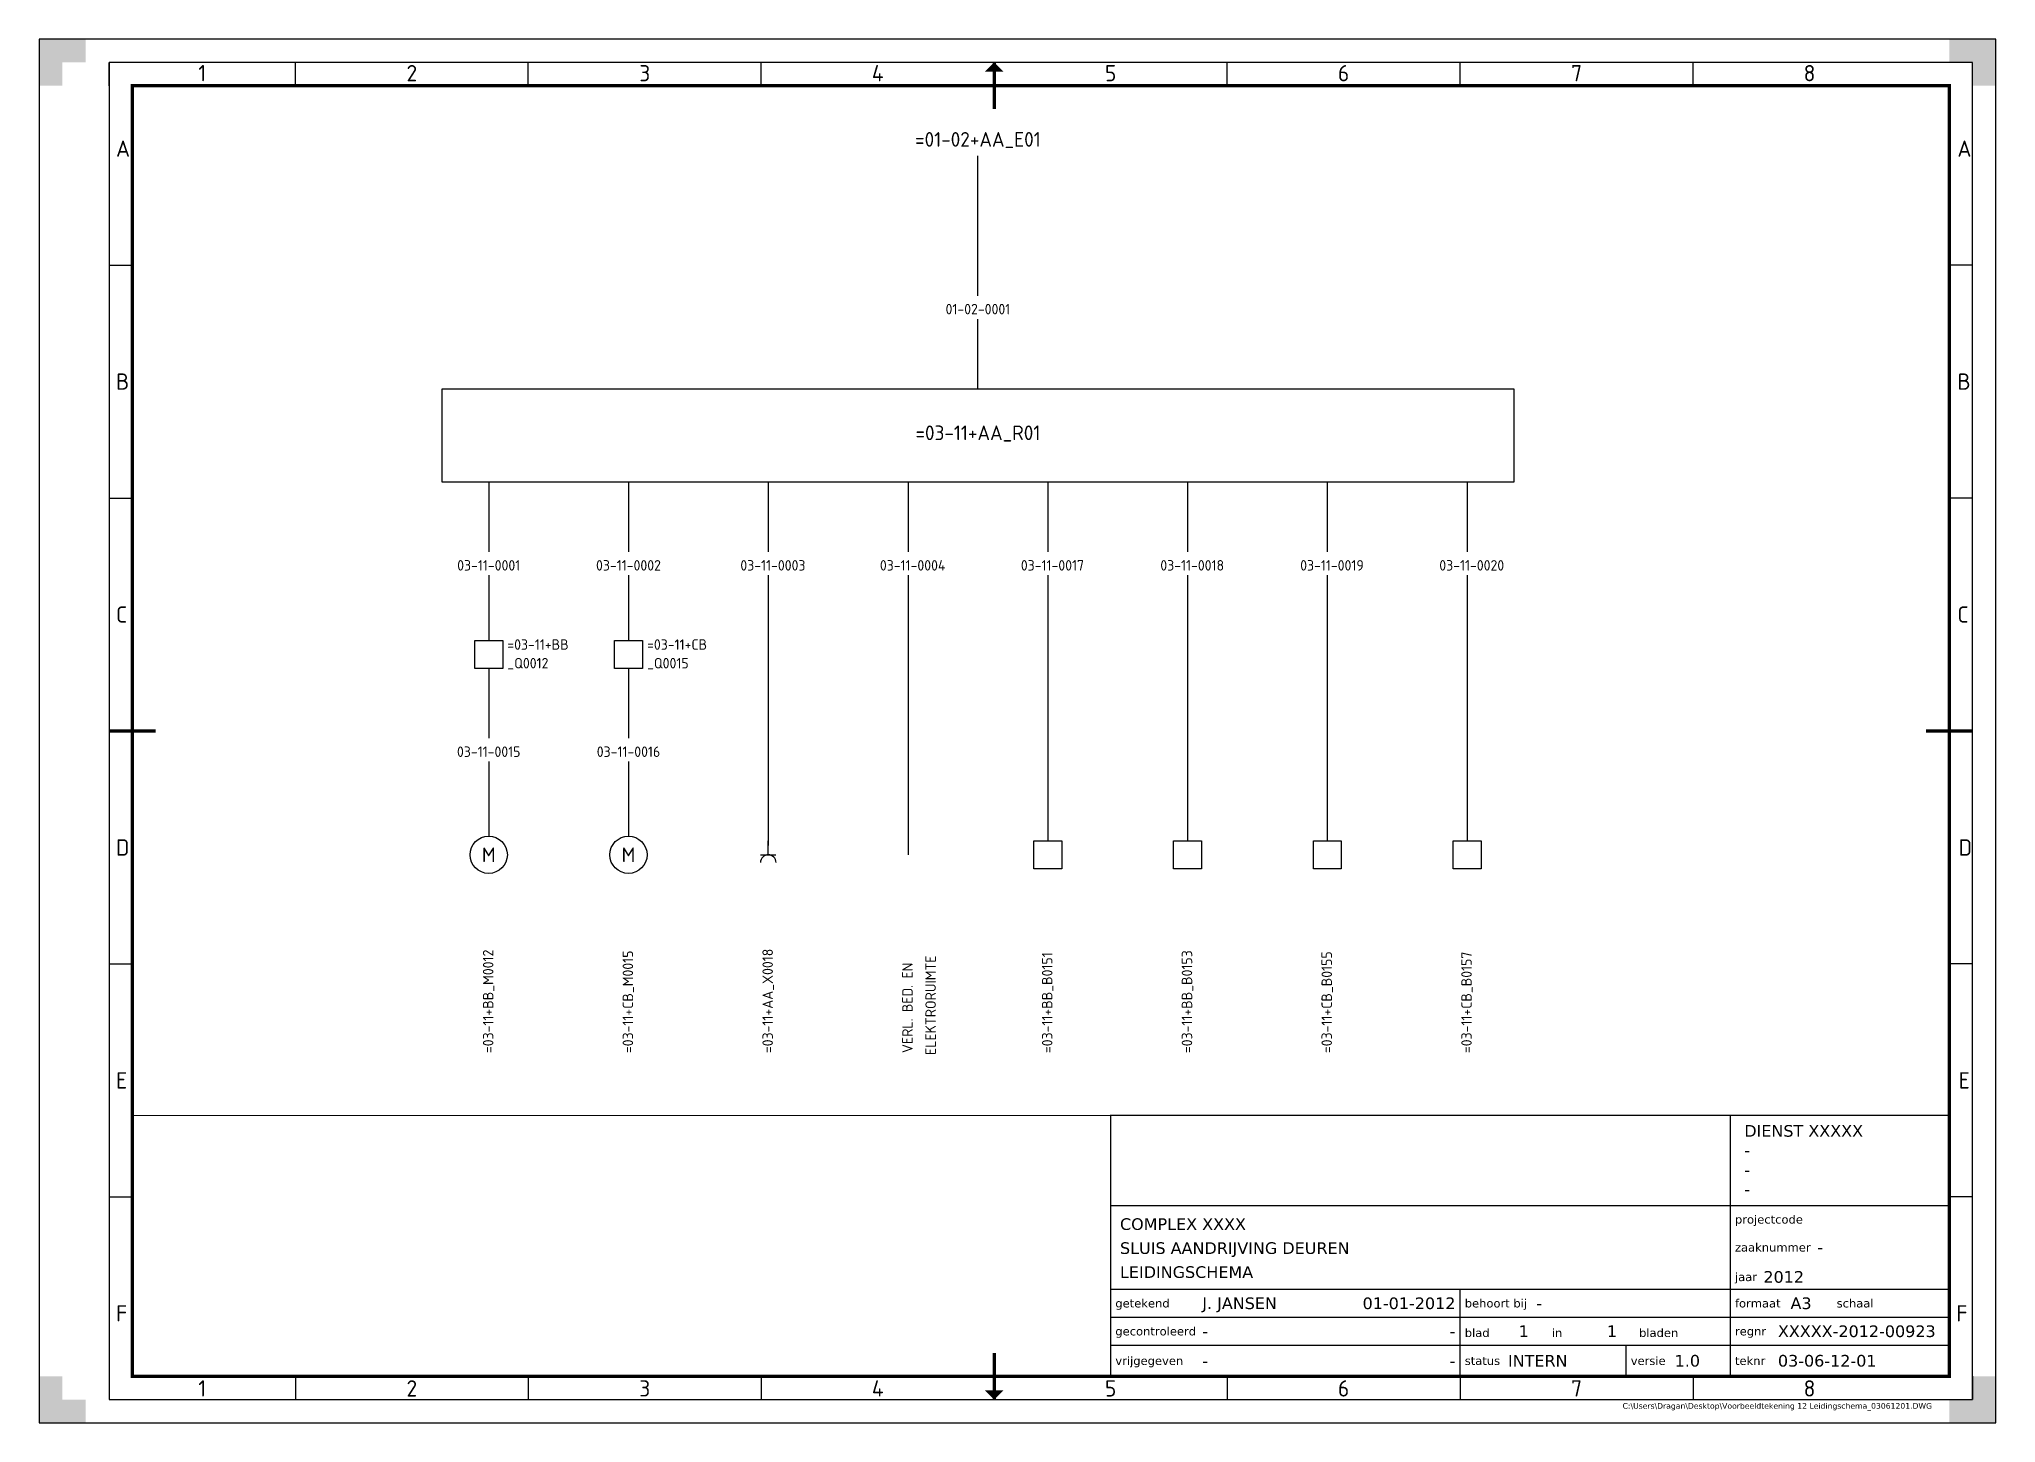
# Paper-space layout '03-06-12-01' of a CAD drawing. Header units: metres, sheet in millimetres. Extents: x 0 to 420, y 0 to 297.
# The model-space entities are those that its viewports show. They can reach past a viewport. Long polylines and large blocks are cut down to what shows.
import ezdxf
from ezdxf.enums import TextEntityAlignment as Align

# ---------------------------------------------------------------- set-up
doc = ezdxf.new("R2010")
doc.units = ezdxf.units.M
doc.layers.add('035', color=4, linetype='Continuous')
for name, color, linetype, lineweight in [('N-CO-KL-ET_SCHEMA-T25', 7, 'Continuous', 25), ('N-CO-KL-ET_SCHEMA-T35', 50, 'Continuous', 35), ('N-CO-KL-ET_SCHEMA_COMPONENT-G', 10, 'Continuous', 25), ('N-CO-KL-ET_SCHEMA_COMPONENT-S', 10, 'Continuous', 25), ('N-CO-KL-ET_SCHEMA_COMPONENT-T25', 7, 'Continuous', 25), ('N-CO-KL-ET_SCHEMA_COMPONENT-T35', 50, 'Continuous', 35), ('N-CO-KL-ET_SCHEMA_KABEL-G', 50, 'Continuous', 25), ('X-XX-AL-TEKENBLAD-S', 7, 'Continuous', 25), ('X-XX-AL-TEKENBLAD-T18', 7, 'Continuous', 18), ('X-XX-AL-TEKENBLAD-T25', 7, 'Continuous', 25), ('X-XX-AL-TEKENBLAD_KADER-G', 7, 'Continuous', 25), ('X-XX-AL-TEKENBLAD_KADER_AFSNIJMARKERING-G', 7, 'Continuous', 25), ('X-XX-AL-TEKENBLAD_KADER_CENTERMARKERING-G', 7, 'Continuous', 25), ('X-XX-AL-TEKENBLAD_KADER_ROOSTERVERDELING-G', 7, 'Continuous', 25), ('X-XX-AL-TEKENBLAD_KADER_ROOSTERVERDELING-T35', 7, 'Continuous', 35), ('X-XX-AL-TEKENBLAD_KADER_VOUWMERK-G', 7, 'Continuous', 18), ('X-XX-AL-TEKENBLAD_TITELBLOK-G', 7, 'Continuous', 25), ('X-XX-AL-TEKENBLAD_VIEWPORT-G', 7, 'Continuous', 18)]:
    doc.layers.add(name, color=color, linetype=linetype, lineweight=lineweight)
doc.styles.add('NLCS-ISO', font='NLCS-ISO.ttf')
doc.styles.get("Standard").update_dxf_attribs({"font": 'txt.shx'})
doc.styles.add('VERDANA', font='verdana.ttf')

# ---------------------------------------------------------------- blocks, each defined once
blk = doc.blocks.new('SAL-TEKENBLAD-A3-SO')
at = {"layer": 'X-XX-AL-TEKENBLAD_KADER_AFSNIJMARKERING-G'}
for points in [[(10, 297), (0, 297), (0, 287), (5, 287), (5, 292), (10, 292)], [(420, 287), (420, 297), (410, 297), (410, 292), (415, 292), (415, 287)], [(0, 10), (0, 0), (10, 0), (10, 5), (5, 5), (5, 10)], [(410, 0), (420, 0), (420, 10), (415, 10), (415, 5), (410, 5)]]:
    blk.add_hatch(color=256, dxfattribs=at).paths.add_polyline_path(points)
at = {"layer": 'X-XX-AL-TEKENBLAD_KADER_VOUWMERK-G'}
for points in [[(203, 290), (205, 292), (207, 290)], [(203, 7), (205, 5), (207, 7)]]:
    blk.add_hatch(color=256, dxfattribs=at).paths.add_polyline_path(points)
at = {"layer": 'X-XX-AL-TEKENBLAD_KADER-G'}
for p, q in [((420, 297), (0, 297)), ((0, 297), (0, 0)), ((420, 0), (420, 297)), ((0, 0), (420, 0))]:
    blk.add_line(p, q, dxfattribs=at)
at = {"layer": 'X-XX-AL-TEKENBLAD_KADER-G', "const_width": 0.7}
blk.add_lwpolyline([(20, 10), (410, 10), (410, 287), (20, 287)], close=True, dxfattribs=at)
at = {"layer": 'X-XX-AL-TEKENBLAD_KADER_CENTERMARKERING-G', "const_width": 0.7, "flags": 128}
for points in [[(205, 292), (205, 282)], [(15, 148.5), (25, 148.5)], [(415, 148.5), (405, 148.5)], [(205, 5), (205, 15)]]:
    blk.add_lwpolyline(points, dxfattribs=at)
at = {"layer": 'X-XX-AL-TEKENBLAD_KADER_ROOSTERVERDELING-G'}
for p, q in [((415, 292), (15, 292)), ((15, 287), (15, 292)), ((15, 292), (15, 5)), ((55, 287), (55, 292)), ((105, 287), (105, 292)), ((155, 287), (155, 292)), ((255, 287), (255, 292)), ((305, 287), (305, 292)), ((355, 287), (355, 292)), ((415, 287), (415, 292)), ((415, 5), (415, 292)), ((15, 248.5), (20, 248.5)), ((415, 248.5), (410, 248.5)), ((15, 198.5), (20, 198.5)), ((415, 198.5), (410, 198.5)), ((15, 98.5), (20, 98.5)), ((415, 98.5), (410, 98.5)), ((15, 48.5), (20, 48.5)), ((415, 48.5), (410, 48.5)), ((15, 10), (15, 5)), ((55, 10), (55, 5)), ((105, 10), (105, 5)), ((155, 10), (155, 5)), ((255, 10), (255, 5)), ((305, 10), (305, 5)), ((355, 10), (355, 5)), ((415, 10), (415, 5)), ((15, 5), (415, 5))]:
    blk.add_line(p, q, dxfattribs=at)
at = {"layer": 'X-XX-AL-TEKENBLAD_KADER_ROOSTERVERDELING-T35', "lineweight": 35, "style": 'NLCS-ISO'}
for s, p in [('1', (35, 286.9)), ('2', (80, 286.9)), ('3', (130, 286.9)), ('4', (180, 286.9)), ('5', (230, 286.9)), ('6', (280, 286.9)), ('7', (330, 286.9)), ('8', (380, 286.9)), ('1', (35, 4.6)), ('2', (80, 4.6)), ('3', (130, 4.6)), ('4', (180, 4.6)), ('5', (230, 4.6)), ('6', (280, 4.6)), ('7', (330, 4.6)), ('8', (380, 4.6))]:
    blk.add_text(s, height=3.5, dxfattribs=at).set_placement(p, align=Align.BOTTOM_CENTER)
for s, p in [('A', (16.5, 273.5)), ('A', (411.75, 273.5)), ('B', (16.5, 223.5)), ('B', (411.75, 223.5)), ('C', (16.5, 173.5)), ('C', (411.75, 173.5)), ('D', (16.5, 123.5)), ('D', (412, 123.5)), ('E', (16.5, 73.5)), ('E', (412, 73.5)), ('F', (16.5, 23.5)), ('F', (411.5, 23.5))]:
    blk.add_text(s, height=3.5, dxfattribs=at).set_placement(p, align=Align.MIDDLE_LEFT)
blk = doc.blocks.new('SAL-TITELBLOK_RWS_KLEIN')
at = {"layer": 'X-XX-AL-TEKENBLAD_TITELBLOK-G'}
for p, q in [((-47, 56), (-47, 0)), ((-180, 36.67), (0, 36.67)), ((-180, 18.67), (0, 18.67)), ((-105, 0), (-105, 18.67)), ((-180, 12.67), (-47, 12.67)), ((-47, 12.67), (0, 12.67)), ((-180, 6.67), (0, 6.67)), ((-69.37, 0), (-69.37, 6.67))]:
    blk.add_line(p, q, dxfattribs=at)
at = {"layer": 'X-XX-AL-TEKENBLAD_TITELBLOK-G', "const_width": 0.3}
blk.add_lwpolyline([(0, 0), (0, 56), (-180, 56), (-180, 0)], close=True, dxfattribs=at)
at = {"layer": 'X-XX-AL-TEKENBLAD-T18', "style": 'VERDANA'}
for s, p in [('projectcode', (-46, 33.67)), ('zaaknummer', (-46, 27.67)), ('jaar', (-46, 21.33)), ('getekend', (-179, 15.67)), ('behoort bij', (-104, 15.67)), ('formaat', (-46, 15.67)), ('schaal', (-24.17, 15.67)), ('gecontroleerd', (-179, 9.67)), ('blad                 in                     bladen', (-104, 9.33)), ('regnr', (-46, 9.67)), ('vrijgegeven', (-179, 3.33)), ('versie', (-68.37, 3.33)), ('teknr', (-46, 3.33)), ('status', (-104, 3.33))]:
    blk.add_text(s, height=1.8, dxfattribs=at).set_placement(p, align=Align.MIDDLE_LEFT)
at = {"layer": 'X-XX-AL-TEKENBLAD-T25', "insert": (-3.71, -5.76), "char_height": 1.2, "attachment_point": 3, "style": 'VERDANA'}
blk.add_mtext('C:\\\\Users\\\\Dragan\\\\Desktop\\\\Voorbeeldtekening 12 Leidingschema_03061201.DWG', dxfattribs=at)
at = {"layer": 'X-XX-AL-TEKENBLAD-T25', "style": 'VERDANA', "flags": 3}
for tag, p in [('NL_META_DOCUMENTSOORT', (-44.41, 67.4)), ('NL_META_EIGENAAR', (-44.41, 62.55))]:
    blk.add_attdef(tag, p, '', height=2.5, dxfattribs=at)
at = {"layer": 'X-XX-AL-TEKENBLAD-T25', "style": 'VERDANA'}
for tag, p in [('NL_META_DIENST1', (-44, 51.42)), ('NL_META_DIENST2', (-44, 47.27)), ('NL_META_DIENST3', (-44, 43.07)), ('NL_META_DIENST4', (-44, 38.87)), ('NL_META_PROJECTOMSCHRIJVING', (-178, 31.41)), ('NL_META_TEKENINGOMSCHRIJVING_01', (-178, 26.26)), ('NL_META_TEKENINGOMSCHRIJVING_02', (-178, 21.11))]:
    blk.add_attdef(tag, p, '', height=2.5, dxfattribs=at)
for tag, p in [('NL_META_PROJECTCODE', (-28.34, 33.67)), ('NL_META_ZAAKNUMMER', (-28.32, 27.67)), ('NL_META_JAAR', (-39.9, 21.33)), ('NL_META_OPSTELLER', (-160.34, 15.67)), ('NL_META_RELATIE', (-88.63, 15.67)), ('NL_META_FORMAAT', (-34.08, 15.67)), ('NL_META_SCHAAL', (-14.74, 15.67)), ('NL_META_CONTROLER', (-160.34, 9.67)), ('NL_META_DOCUMENTNR', (-36.78, 9.67)), ('NL_META_AUTORISATOR', (-160.34, 3.33)), ('NL_META_DOCUMENTSTATUS', (-94.73, 3.33)), ('NL_META_REVISIE', (-58.95, 3.33)), ('NL_META_ID_NUMMER', (-36.78, 3.33))]:
    blk.add_attdef(tag, text='', height=2.5, dxfattribs=at).set_placement(p, align=Align.MIDDLE_LEFT)
for tag, p in [('NL_META_TEKEN_DATUM', (-106, 15.67)), ('NL_META_CONTROLE_DATUM', (-106, 9.67)), ('NL_META_VRIJGAVE_DATUM', (-106, 3.33))]:
    blk.add_attdef(tag, text='', height=2.5, dxfattribs=at).set_placement(p, align=Align.MIDDLE_RIGHT)
for tag, p in [('NL_META_BLADNUMMER', (-91.34, 9.67)), ('NL_META_AANTAL_BLADEN', (-72.39, 9.67))]:
    blk.add_attdef(tag, text='', height=2.5, dxfattribs=at).set_placement(p, align=Align.MIDDLE_CENTER)
blk = doc.blocks.new('FAB-183V')
for p, q in [((0, -3), (0, 0)), ((-1.65, -3), (1.65, -3))]:
    blk.add_line(p, q)
blk.add_arc((0, -4.67), 1.67, 0, 180)
at = {"layer": '035', "linetype": 'Continuous'}
blk.add_attdef('LOCCODE', text='', height=3.15, dxfattribs=at).set_placement((-3, -7), align=Align.RIGHT)
blk.add_attdef('MATCODE', (3, -7), '', height=3.15, dxfattribs=at)

msp = doc.modelspace()

# ---------------------------------------------------------------- linework, layer by layer
at = {"layer": 'N-CO-KL-ET_SCHEMA_COMPONENT-G'}
for p, q in [((77.8, 151.06), (307.8, 151.06)), ((77.8, 131.06), (77.8, 151.06)), ((307.8, 151.06), (307.8, 131.06)), ((307.8, 131.06), (77.8, 131.06)), ((84.8, 91.06), (84.8, 97.06)), ((84.8, 97.06), (87.8, 97.06)), ((87.8, 97.06), (90.8, 97.06)), ((90.8, 97.06), (90.8, 91.06)), ((114.8, 91.06), (114.8, 97.06)), ((114.8, 97.06), (120.8, 97.06)), ((120.8, 97.06), (120.8, 91.06)), ((90.8, 91.06), (84.8, 91.06)), ((120.8, 91.06), (114.8, 91.06)), ((204.8, 48.06), (204.8, 54.06)), ((204.8, 54.06), (207.8, 54.06)), ((207.8, 54.06), (210.8, 54.06)), ((210.8, 54.06), (210.8, 48.06)), ((234.8, 54.06), (237.8, 54.06)), ((234.8, 48.06), (234.8, 54.06)), ((237.8, 54.06), (240.8, 54.06)), ((240.8, 54.06), (240.8, 48.06)), ((264.8, 54.06), (267.8, 54.06)), ((264.8, 48.06), (264.8, 54.06)), ((267.8, 54.06), (270.8, 54.06)), ((270.8, 54.06), (270.8, 48.06)), ((294.8, 48.06), (294.8, 54.06)), ((294.8, 54.06), (297.8, 54.06)), ((297.8, 54.06), (300.8, 54.06)), ((300.8, 54.06), (300.8, 48.06)), ((210.8, 48.06), (204.8, 48.06)), ((240.8, 48.06), (234.8, 48.06)), ((270.8, 48.06), (264.8, 48.06)), ((300.8, 48.06), (294.8, 48.06))]:
    msp.add_line(p, q, dxfattribs=at)
for centre in [(87.8, 51.06), (117.8, 51.06)]:
    msp.add_circle(centre, 4, dxfattribs=at)
at = {"layer": 'N-CO-KL-ET_SCHEMA_KABEL-G'}
for p, q in [((192.8, 171.06), (192.8, 201.06)), ((192.8, 151.06), (192.8, 166.06)), ((87.8, 131.06), (87.8, 116.06)), ((117.8, 131.06), (117.8, 116.06)), ((147.8, 131.06), (147.8, 116.06)), ((177.8, 131.06), (177.8, 116.06)), ((207.8, 131.06), (207.8, 116.06)), ((237.8, 131.06), (237.8, 116.06)), ((267.8, 131.06), (267.8, 116.06)), ((297.8, 131.06), (297.8, 116.06)), ((87.8, 111.06), (87.8, 97.06)), ((117.8, 111.06), (117.8, 97.06)), ((147.8, 111.06), (147.8, 53.06)), ((177.8, 111.06), (177.8, 51.06)), ((207.8, 111.06), (207.8, 54.06)), ((237.8, 111.06), (237.8, 54.06)), ((267.8, 111.06), (267.8, 54.06)), ((297.8, 111.06), (297.8, 54.06)), ((87.8, 91.06), (87.8, 76.06)), ((117.8, 91.06), (117.8, 76.06)), ((87.8, 71.06), (87.8, 55.06)), ((117.8, 71.06), (117.8, 55.06))]:
    msp.add_line(p, q, dxfattribs=at)

# ---------------------------------------------------------------- block references
at = {"layer": 'N-CO-KL-ET_SCHEMA_COMPONENT-S'}
msp.add_blockref('FAB-183V', (147.8, 54.06), dxfattribs=at)

# ---------------------------------------------------------------- texts
at = {"layer": 'N-CO-KL-ET_SCHEMA-T25', "style": 'NLCS-ISO'}
for s, p in [('01-02-0001', (192.8, 167.06)), ('03-11-0001', (87.8, 112.06)), ('03-11-0002', (117.8, 112.06)), ('03-11-0003', (148.8, 112.06)), ('03-11-0004', (178.8, 112.06)), ('03-11-0017', (208.8, 112.06)), ('03-11-0018', (238.8, 112.06)), ('03-11-0019', (268.8, 112.06)), ('03-11-0020', (298.8, 112.06)), ('03-11-0015', (87.8, 72.06)), ('03-11-0016', (117.8, 72.06))]:
    msp.add_text(s, height=2.25, dxfattribs=at).set_placement(p, align=Align.CENTER)
for s, p in [('=03-11+BB_M0012', (88.8, 8.5)), ('=03-11+CB_M0015', (118.8, 8.5)), ('=03-11+AA_X0018', (148.8, 8.5)), ('=03-11+BB_B0151', (208.8, 8.5)), ('=03-11+BB_B0153', (238.8, 8.5)), ('=03-11+CB_B0155', (268.8, 8.5)), ('=03-11+CB_B0157', (298.8, 8.5)), ('VERL. BED. EN ', (178.8, 8.5)), ('ELEKTRORUIMTE', (183.78, 8.1))]:
    msp.add_text(s, height=2.25, rotation=90, dxfattribs=at).set_placement(p)
at = {"layer": 'N-CO-KL-ET_SCHEMA-T35', "style": 'NLCS-ISO'}
msp.add_text('=01-02+AA_E01', height=3.15, dxfattribs=at).set_placement((192.8, 203.04), align=Align.CENTER)
at = {"layer": 'N-CO-KL-ET_SCHEMA_COMPONENT-T25', "style": 'NLCS-ISO'}
for s, p in [('=03-11+BB', (91.8, 95.06)), ('=03-11+CB', (121.8, 95.06)), ('_Q0012', (91.8, 91.06)), ('_Q0015', (121.8, 91.06))]:
    msp.add_text(s, height=2.25, dxfattribs=at).set_placement(p)
at = {"layer": 'N-CO-KL-ET_SCHEMA_COMPONENT-T35', "style": 'NLCS-ISO'}
msp.add_text('=03-11+AA_R01', height=3.15, dxfattribs=at).set_placement((192.8, 140.06), align=Align.CENTER)
for p in [(87.8, 51.06), (117.8, 51.06)]:
    msp.add_text('M', height=3.15, dxfattribs=at).set_placement(p, align=Align.MIDDLE)

psp = doc.layouts.new('03-06-12-01')

# ---------------------------------------------------------------- linework, layer by layer
at = {"layer": 'X-XX-AL-TEKENBLAD_VIEWPORT-G'}
psp.add_lwpolyline([(20, 66), (20, 287), (410, 287), (410, 66), (20, 66)], close=True, dxfattribs=at)

# ---------------------------------------------------------------- block references
at = {"layer": '035'}
ref = psp.add_blockref('SAL-TITELBLOK_RWS_KLEIN', (410, 10), dxfattribs=at)
ref.add_attrib('NL_META_DOCUMENTNR', 'XXXXX-2012-00923', dxfattribs={"layer": 'X-XX-AL-TEKENBLAD-T25', "height": 2.5, "style": 'VERDANA'}).set_placement((373.22, 19.67), align=Align.MIDDLE_LEFT)
ref.add_attrib('NL_META_ID_NUMMER', '03-06-12-01', dxfattribs={"layer": 'X-XX-AL-TEKENBLAD-T25', "height": 2.5, "style": 'VERDANA'}).set_placement((373.22, 13.33), align=Align.MIDDLE_LEFT)
ref.add_attrib('NL_META_PROJECTOMSCHRIJVING', 'COMPLEX XXXX', (232, 41.41), dxfattribs={"layer": 'X-XX-AL-TEKENBLAD-T25', "height": 2.5, "style": 'VERDANA'})
ref.add_attrib('NL_META_TEKENINGOMSCHRIJVING_01', 'SLUIS AANDRIJVING DEUREN', (232, 36.26), dxfattribs={"layer": 'X-XX-AL-TEKENBLAD-T25', "height": 2.5, "style": 'VERDANA'})
ref.add_attrib('NL_META_TEKENINGOMSCHRIJVING_02', 'LEIDINGSCHEMA', (232, 31.11), dxfattribs={"layer": 'X-XX-AL-TEKENBLAD-T25', "height": 2.5, "style": 'VERDANA'})
ref.add_attrib('NL_META_ZAAKNUMMER', '-', dxfattribs={"layer": 'X-XX-AL-TEKENBLAD-T25', "height": 2.5, "style": 'VERDANA'}).set_placement((381.68, 37.67), align=Align.MIDDLE_LEFT)
ref.add_attrib('NL_META_JAAR', '2012', dxfattribs={"layer": 'X-XX-AL-TEKENBLAD-T25', "height": 2.5, "style": 'VERDANA'}).set_placement((370.1, 31.33), align=Align.MIDDLE_LEFT)
ref.add_attrib('NL_META_RELATIE', '-', dxfattribs={"layer": 'X-XX-AL-TEKENBLAD-T25', "height": 2.5, "style": 'VERDANA'}).set_placement((321.37, 25.67), align=Align.MIDDLE_LEFT)
ref.add_attrib('NL_META_DIENST1', 'DIENST XXXXX', (366, 61.42), dxfattribs={"layer": 'X-XX-AL-TEKENBLAD-T25', "height": 2.5, "style": 'VERDANA'})
ref.add_attrib('NL_META_DIENST2', '-', (366, 57.27), dxfattribs={"layer": 'X-XX-AL-TEKENBLAD-T25', "height": 2.5, "style": 'VERDANA'})
ref.add_attrib('NL_META_DIENST3', '-', (366, 53.07), dxfattribs={"layer": 'X-XX-AL-TEKENBLAD-T25', "height": 2.5, "style": 'VERDANA'})
ref.add_attrib('NL_META_DIENST4', '-', (366, 48.87), dxfattribs={"layer": 'X-XX-AL-TEKENBLAD-T25', "height": 2.5, "style": 'VERDANA'})
ref.add_attrib('NL_META_DOCUMENTSTATUS', 'INTERN', dxfattribs={"layer": 'X-XX-AL-TEKENBLAD-T25', "height": 2.5, "style": 'VERDANA'}).set_placement((315.27, 13.33), align=Align.MIDDLE_LEFT)
ref.add_attrib('NL_META_REVISIE', '1.0', dxfattribs={"layer": 'X-XX-AL-TEKENBLAD-T25', "height": 2.5, "style": 'VERDANA'}).set_placement((351.05, 13.33), align=Align.MIDDLE_LEFT)
ref.add_attrib('NL_META_BLADNUMMER', '1', dxfattribs={"layer": 'X-XX-AL-TEKENBLAD-T25', "height": 2.5, "style": 'VERDANA'}).set_placement((318.66, 19.67), align=Align.MIDDLE_CENTER)
ref.add_attrib('NL_META_AANTAL_BLADEN', '1', dxfattribs={"layer": 'X-XX-AL-TEKENBLAD-T25', "height": 2.5, "style": 'VERDANA'}).set_placement((337.61, 19.67), align=Align.MIDDLE_CENTER)
ref.add_attrib('NL_META_FORMAAT', 'A3', dxfattribs={"layer": 'X-XX-AL-TEKENBLAD-T25', "height": 2.5, "style": 'VERDANA'}).set_placement((375.92, 25.67), align=Align.MIDDLE_LEFT)
ref.add_attrib('NL_META_OPSTELLER', 'J. JANSEN', dxfattribs={"layer": 'X-XX-AL-TEKENBLAD-T25', "height": 2.5, "style": 'VERDANA'}).set_placement((249.66, 25.67), align=Align.MIDDLE_LEFT)
ref.add_attrib('NL_META_TEKEN_DATUM', '01-01-2012', dxfattribs={"layer": 'X-XX-AL-TEKENBLAD-T25', "height": 2.5, "style": 'VERDANA'}).set_placement((304, 25.67), align=Align.MIDDLE_RIGHT)
ref.add_attrib('NL_META_CONTROLER', '-', dxfattribs={"layer": 'X-XX-AL-TEKENBLAD-T25', "height": 2.5, "style": 'VERDANA'}).set_placement((249.66, 19.67), align=Align.MIDDLE_LEFT)
ref.add_attrib('NL_META_CONTROLE_DATUM', '-', dxfattribs={"layer": 'X-XX-AL-TEKENBLAD-T25', "height": 2.5, "style": 'VERDANA'}).set_placement((304, 19.67), align=Align.MIDDLE_RIGHT)
ref.add_attrib('NL_META_AUTORISATOR', '-', dxfattribs={"layer": 'X-XX-AL-TEKENBLAD-T25', "height": 2.5, "style": 'VERDANA'}).set_placement((249.66, 13.33), align=Align.MIDDLE_LEFT)
ref.add_attrib('NL_META_VRIJGAVE_DATUM', '-', dxfattribs={"layer": 'X-XX-AL-TEKENBLAD-T25', "height": 2.5, "style": 'VERDANA'}).set_placement((304, 13.33), align=Align.MIDDLE_RIGHT)
at = {"layer": 'X-XX-AL-TEKENBLAD-S'}
psp.add_blockref('SAL-TEKENBLAD-A3-SO', (0, 0), dxfattribs=at)

# ---------------------------------------------------------------- viewports
at = {"layer": 'X-XX-AL-TEKENBLAD_VIEWPORT-G'}
vp = psp.add_viewport(center=(215, 176.5), size=(390, 221), view_center_point=(206.3, 105.63), view_height=221, dxfattribs=at)
vp.dxf.flags = 0x10000  # cut along an outline
vp.dxf.clipping_boundary_handle = psp.add_lwpolyline([(20, 66), (20, 287), (410, 287), (410, 66), (20, 66)], format="xyb", close=True, dxfattribs={"invisible": 1}).dxf.handle

doc.saveas('drawing.dxf')
